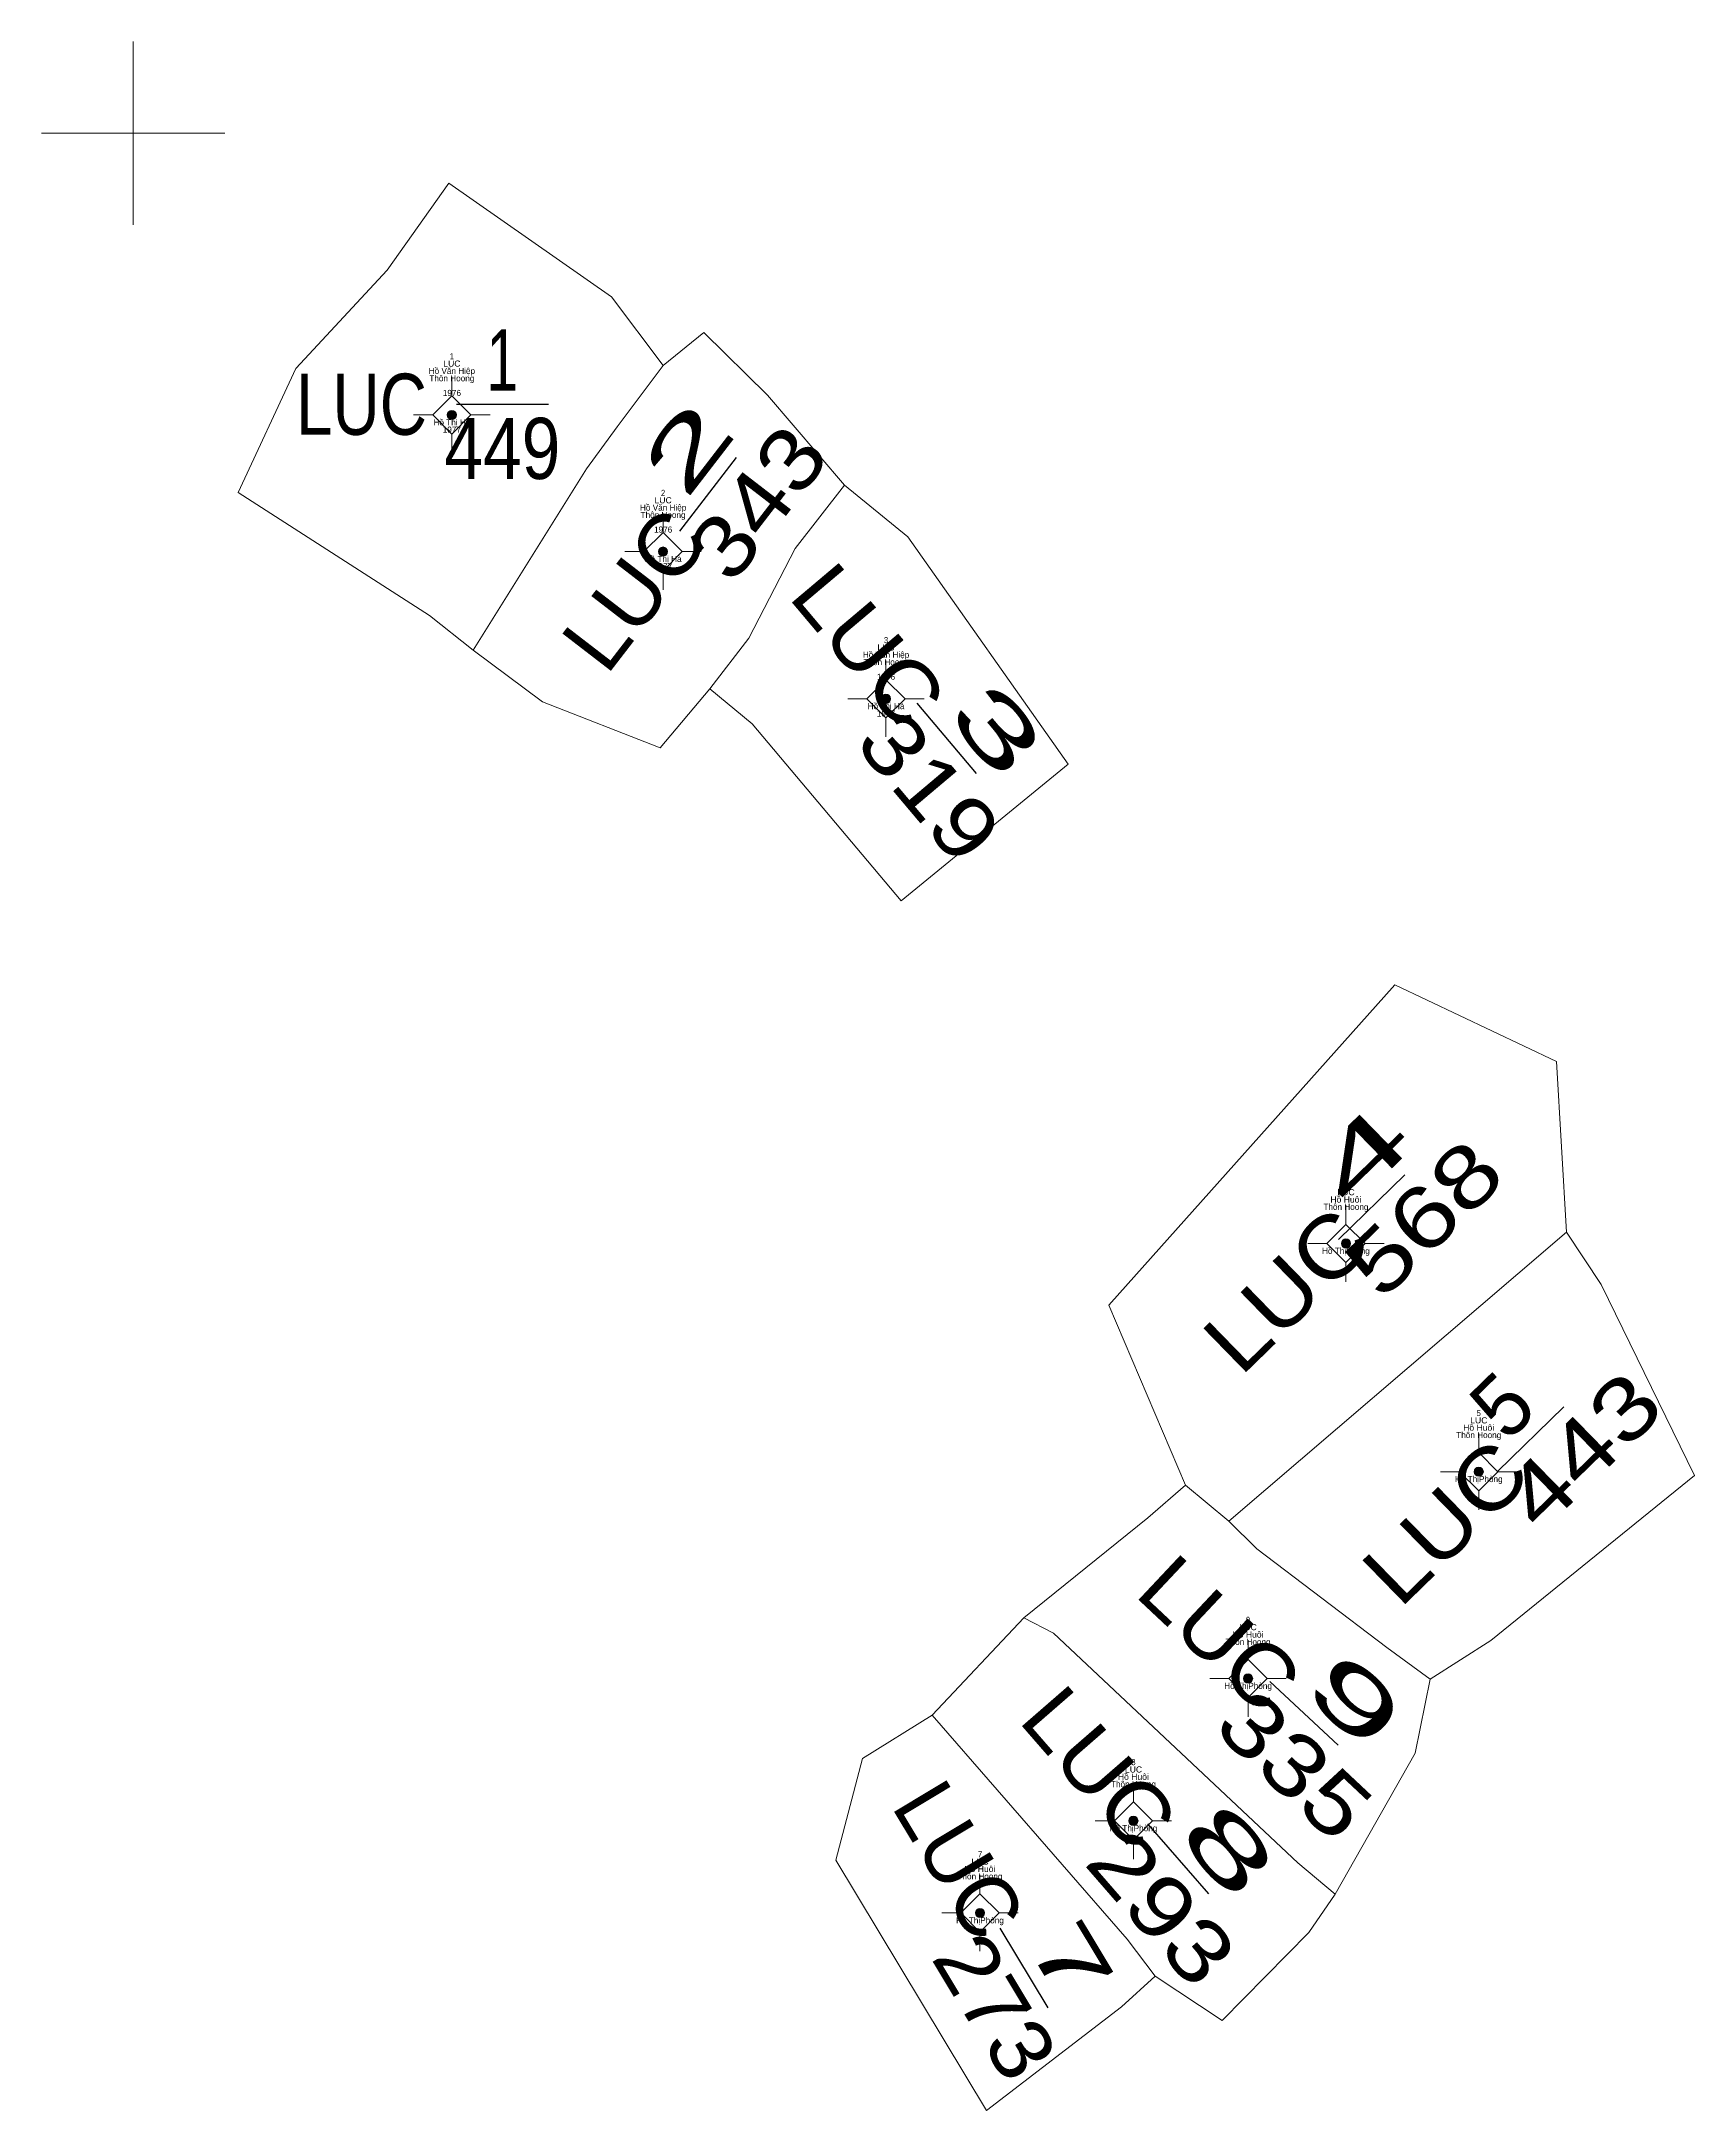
# Model space of a CAD drawing. Header units: metres. Extents: x 552779 to 554237, y 1846578 to 1848294.
# Drawn here: x 553194 to 553302.2, y 1847870.6 to 1848006 of the extents above; entities that cross this region are included whole.
import ezdxf
from ezdxf.enums import TextEntityAlignment as Align

# ---------------------------------------------------------------- set-up
doc = ezdxf.new("R2010")
doc.units = ezdxf.units.M
doc.header["$LTSCALE"] = 0.16
for name, color, linetype, lineweight in [('10', 7, 'Continuous', 13), ('11', 7, 'Continuous', 13), ('13', 7, 'Continuous', 25), ('63', 7, 'Continuous', 13)]:
    doc.layers.add(name, color=color, linetype=linetype, lineweight=lineweight)
doc.layers.add('15', color=7, linetype='Continuous')

msp = doc.modelspace()

# ---------------------------------------------------------------- hatches: boundary and pattern name
at = {"layer": '11'}
for points in [[(553221.1495, 1847981.56, 1), (553220.5495, 1847981.56, 1)], [(553234.9695, 1847972.62, 1), (553234.3695, 1847972.62, 1)], [(553249.5495, 1847962.99, 1), (553248.9495, 1847962.99, 1)], [(553279.6395, 1847927.35, 1), (553279.0395, 1847927.35, 1)], [(553288.3295, 1847912.42, 1), (553287.7295, 1847912.42, 1)], [(553273.2395, 1847898.89, 1), (553272.6395, 1847898.89, 1)], [(553265.7395, 1847889.58, 1), (553265.1395, 1847889.58, 1)], [(553255.6995, 1847883.55, 1), (553255.0995, 1847883.55, 1)]]:
    msp.add_hatch(color=256, dxfattribs=at).paths.add_polyline_path(points)

# ---------------------------------------------------------------- linework, layer by layer
at = {"layer": '10'}
for p, q in [((553237.34, 1847986.95), (553234.68, 1847984.8)), ((553222.24, 1847966.16), (553219.4, 1847968.43)), ((553271.69, 1847909.18), (553268.85, 1847911.53)), ((553252.28, 1847896.5), (553258.28, 1847902.87))]:
    msp.add_line(p, q, dxfattribs=at)
for points in [[(553220.65, 1847996.73), (553216.62, 1847991.04), (553210.64, 1847984.59), (553206.88, 1847976.49), (553219.4, 1847968.43)], [(553220.65, 1847996.73), (553231.3, 1847989.29), (553234.68, 1847984.8)], [(553237.34, 1847986.95), (553241.51, 1847982.86), (553246.53, 1847976.96)], [(553234.68, 1847984.8), (553231.66, 1847980.78), (553229.66, 1847978.03), (553222.24, 1847966.16)], [(553246.53, 1847976.96), (553243.32, 1847972.83), (553240.27, 1847966.96), (553237.72, 1847963.65)], [(553237.72, 1847963.65), (553240.5, 1847961.34), (553250.25, 1847949.78), (553261.18, 1847958.71), (553250.68, 1847973.58), (553246.53, 1847976.96)], [(553237.72, 1847963.65), (553234.48, 1847959.77), (553226.78, 1847962.8), (553222.24, 1847966.16)], [(553293.78, 1847928.09), (553293.12, 1847939.26), (553282.55, 1847944.27), (553263.83, 1847923.31), (553268.85, 1847911.53)], [(553293.78, 1847928.09), (553290.58, 1847925.36), (553271.69, 1847909.18)], [(553293.78, 1847928.09), (553296.03, 1847924.66), (553302.15, 1847912.17), (553288.81, 1847901.37), (553284.86, 1847898.85)], [(553258.28, 1847902.87), (553266.39, 1847909.41), (553268.85, 1847911.53)], [(553284.86, 1847898.85), (553282.02, 1847900.93), (553273.52, 1847907.38), (553271.69, 1847909.18)], [(553278.64, 1847884.78), (553276.19, 1847886.83), (553260.2, 1847901.85), (553258.28, 1847902.87)], [(553284.86, 1847898.85), (553283.86, 1847894), (553278.64, 1847884.78)], [(553252.28, 1847896.5), (553247.72, 1847893.65), (553245.97, 1847887.01), (553255.82, 1847870.62), (553264.66, 1847877.41), (553266.86, 1847879.42)], [(553266.86, 1847879.42), (553265.03, 1847881.84), (553252.28, 1847896.5)], [(553278.64, 1847884.78), (553276.91, 1847882.28), (553271.25, 1847876.51), (553266.86, 1847879.42)]]:
    msp.add_lwpolyline(points, dxfattribs=at)
at = {"layer": '11'}
for p, q in [((553220.85, 1847984.06), (553220.85, 1847982.81)), ((553219.6, 1847981.56), (553218.35, 1847981.56)), ((553223.35, 1847981.56), (553222.1, 1847981.56)), ((553220.85, 1847980.31), (553220.85, 1847979.06)), ((553234.67, 1847975.12), (553234.67, 1847973.87)), ((553233.42, 1847972.62), (553232.17, 1847972.62)), ((553237.17, 1847972.62), (553235.92, 1847972.62)), ((553234.67, 1847971.37), (553234.67, 1847970.12)), ((553249.25, 1847965.49), (553249.25, 1847964.24)), ((553248, 1847962.99), (553246.75, 1847962.99)), ((553251.75, 1847962.99), (553250.5, 1847962.99)), ((553249.25, 1847961.74), (553249.25, 1847960.49)), ((553279.34, 1847929.85), (553279.34, 1847928.6)), ((553278.09, 1847927.35), (553276.84, 1847927.35)), ((553281.84, 1847927.35), (553280.59, 1847927.35)), ((553279.34, 1847926.1), (553279.34, 1847924.85)), ((553288.03, 1847914.92), (553288.03, 1847913.67)), ((553286.78, 1847912.42), (553285.53, 1847912.42)), ((553290.53, 1847912.42), (553289.28, 1847912.42)), ((553288.03, 1847911.17), (553288.03, 1847909.92)), ((553272.94, 1847901.39), (553272.94, 1847900.14)), ((553271.69, 1847898.89), (553270.44, 1847898.89)), ((553275.44, 1847898.89), (553274.19, 1847898.89)), ((553272.94, 1847897.64), (553272.94, 1847896.39)), ((553265.44, 1847892.08), (553265.44, 1847890.83)), ((553264.19, 1847889.58), (553262.94, 1847889.58)), ((553265.44, 1847888.33), (553265.44, 1847887.08)), ((553267.94, 1847889.58), (553266.69, 1847889.58)), ((553255.4, 1847886.05), (553255.4, 1847884.8)), ((553254.15, 1847883.55), (553252.9, 1847883.55)), ((553257.9, 1847883.55), (553256.65, 1847883.55)), ((553255.4, 1847882.3), (553255.4, 1847881.05))]:
    msp.add_line(p, q, dxfattribs=at)
for points in [[(553220.85, 1847982.81), (553219.6, 1847981.56), (553220.85, 1847980.31), (553222.1, 1847981.56)], [(553234.67, 1847973.87), (553233.42, 1847972.62), (553234.67, 1847971.37), (553235.92, 1847972.62)], [(553249.25, 1847964.24), (553248, 1847962.99), (553249.25, 1847961.74), (553250.5, 1847962.99)], [(553279.34, 1847928.6), (553278.09, 1847927.35), (553279.34, 1847926.1), (553280.59, 1847927.35)], [(553288.03, 1847913.67), (553286.78, 1847912.42), (553288.03, 1847911.17), (553289.28, 1847912.42)], [(553272.94, 1847900.14), (553271.69, 1847898.89), (553272.94, 1847897.64), (553274.19, 1847898.89)], [(553265.44, 1847890.83), (553264.19, 1847889.58), (553265.44, 1847888.33), (553266.69, 1847889.58)], [(553255.4, 1847884.8), (553254.15, 1847883.55), (553255.4, 1847882.3), (553256.65, 1847883.55)]]:
    msp.add_lwpolyline(points, close=True, dxfattribs=at)
for centre in [(553220.8495, 1847981.56), (553234.6695, 1847972.62), (553249.2495, 1847962.99), (553279.3395, 1847927.35), (553288.0295, 1847912.42), (553272.9395, 1847898.89), (553265.4395, 1847889.58), (553255.3995, 1847883.55)]:
    msp.add_circle(centre, 0.3, dxfattribs=at)
at = {"layer": '13'}
for p, q in [((553221.16, 1847982.26), (553227.17, 1847982.26)), ((553235.77, 1847973.96), (553239.48, 1847978.77)), ((553251.27, 1847962.7), (553255.15, 1847958.1)), ((553278.85, 1847927.61), (553283.2, 1847931.84)), ((553289.25, 1847912.44), (553293.6, 1847916.67)), ((553274.37, 1847898.7), (553278.83, 1847894.52)), ((553266.36, 1847889.39), (553270.34, 1847884.81)), ((553256.7, 1847882.55), (553259.83, 1847877.35))]:
    msp.add_line(p, q, dxfattribs=at)
at = {"layer": '63'}
for p, q in [((553200, 1847994), (553200, 1848006)), ((553194, 1848000), (553206, 1848000))]:
    msp.add_line(p, q, dxfattribs=at)

# ---------------------------------------------------------------- texts
at = {"layer": '13'}
for s, width, p in [('1', 0.7, (553224.155, 1847983.15)), ('449', 0.85, (553224.155, 1847977.37))]:
    msp.add_text(s, height=4, dxfattribs=dict(at, width=width)).set_placement(p, align=Align.CENTER)
at = {"layer": '13', "width": 0.8}
msp.add_text('LUC ', height=4, dxfattribs=at).set_placement((553220.41, 1847980.26), align=Align.RIGHT)
at = {"layer": '13'}
for s, rotation, width, p in [('2', 52.39, 1.9, (553237.8675, 1847978.1394)), ('343', 52.39, 1.2, (553242.4383, 1847974.5994)), ('3', 310.145, 1.95, (553254.9866, 1847959.6794)), ('319', 310.145, 1.2, (553250.5591, 1847955.9594)), ('4', 44.238, 2.1, (553281.7947, 1847931.725)), ('568', 44.238, 1.3, (553285.8247, 1847927.5766)), ('443', 44.287, 1.3, (553296.2185, 1847912.4075)), ('9', 316.792, 2.05, (553278.5757, 1847895.9718)), ('335', 316.792, 1.25, (553274.6157, 1847891.7658)), ('8', 311.014, 2, (553270.1521, 1847886.3725)), ('293', 311.014, 1.25, (553265.7789, 1847882.5875)), ('7', 301.005, 1.65, (553259.652, 1847879.3702)), ('273', 301.005, 1.1, (553254.685, 1847876.4052))]:
    msp.add_text(s, height=4, rotation=rotation, dxfattribs=dict(at, width=width)).set_placement(p, align=Align.CENTER)
for rotation, width, p in [(52.39, 1.05, (553238.7841, 1847974.5888)), (310.145, 1.1, (553251.4317, 1847959.4088)), (44.238, 1.15, (553282.4894, 1847928.3597)), (44.287, 1.15, (553292.897, 1847913.194)), (316.792, 1.1, (553275.1914, 1847895.1929)), (311.014, 1.1, (553266.6285, 1847886.025))]:
    msp.add_text('LUC ', height=4, rotation=rotation, dxfattribs=dict(at, width=width)).set_placement(p, align=Align.RIGHT)
msp.add_text('5', height=4, rotation=44.287, dxfattribs=at).set_placement((553290.9541, 1847915.3377), align=Align.CENTER)
msp.add_text('LUC ', height=4, rotation=301.005, dxfattribs=at).set_placement((553255.836, 1847880.1005), align=Align.RIGHT)
at = {"layer": '15'}
for s, p in [('Hồ Văn Hiệp', (553220.855, 1847984.24)), ('Thôn Hoong', (553220.85, 1847983.76)), ('1976', (553220.855, 1847982.8)), ('Hồ Thị Hà', (553220.855, 1847980.88)), ('1977', (553220.85, 1847980.4)), ('Hồ Văn Hiệp', (553234.675, 1847975.3)), ('Thôn Hoong', (553234.67, 1847974.82)), ('1976', (553234.675, 1847973.86)), ('Hồ Thị Hà', (553234.675, 1847971.94)), ('1977', (553234.67, 1847971.46)), ('Hồ Văn Hiệp', (553249.255, 1847965.67)), ('Thôn Hoong', (553249.25, 1847965.19)), ('1976', (553249.255, 1847964.23)), ('Hồ Thị Hà', (553249.255, 1847962.31)), ('1977', (553249.25, 1847961.83)), ('Thôn Hoong', (553279.34, 1847929.55)), ('Hồ ThịPhòng', (553279.34, 1847926.67)), ('Thôn Hoong', (553288.03, 1847914.62)), ('Hồ ThịPhòng', (553288.03, 1847911.74)), ('Thôn Hoong', (553272.94, 1847901.09)), ('Hồ ThịPhòng', (553272.94, 1847898.21)), ('Thôn Hoong', (553265.44, 1847891.78)), ('Hồ ThịPhòng', (553265.44, 1847888.9)), ('7', (553255.405, 1847887.19)), ('Thôn Hoong', (553255.4, 1847885.75)), ('Hồ ThịPhòng', (553255.4, 1847882.87))]:
    msp.add_text(s, height=0.4, dxfattribs=at).set_placement(p, align=Align.CENTER)
for s, width, p in [('LUC', 1.05, (553220.855, 1847984.72)), ('1', 0.75, (553220.85, 1847985.2)), ('2', 0.8, (553234.67, 1847976.26)), ('LUC', 1.05, (553234.675, 1847975.78)), ('3', 0.85, (553249.255, 1847966.63)), ('LUC', 1.05, (553249.255, 1847966.15)), ('Hồ Huôi', 1.05, (553279.335, 1847930.03)), ('LUC', 1.05, (553279.345, 1847930.51)), ('4', 0.85, (553279.34, 1847930.99)), ('Hồ Huôi', 1.05, (553288.025, 1847915.1)), ('LUC', 1.05, (553288.035, 1847915.58)), ('5', 0.85, (553288.03, 1847916.06)), ('Hồ Huôi', 1.05, (553272.935, 1847901.57)), ('LUC', 1.05, (553272.945, 1847902.05)), ('9', 0.9, (553272.935, 1847902.53)), ('Hồ Huôi', 1.05, (553265.435, 1847892.26)), ('LUC', 1.05, (553265.445, 1847892.74)), ('8', 0.95, (553265.44, 1847893.22)), ('LUC', 1.05, (553255.405, 1847886.71)), ('Hồ Huôi', 1.05, (553255.395, 1847886.23))]:
    msp.add_text(s, height=0.4, dxfattribs=dict(at, width=width)).set_placement(p, align=Align.CENTER)

doc.saveas('drawing.dxf')
